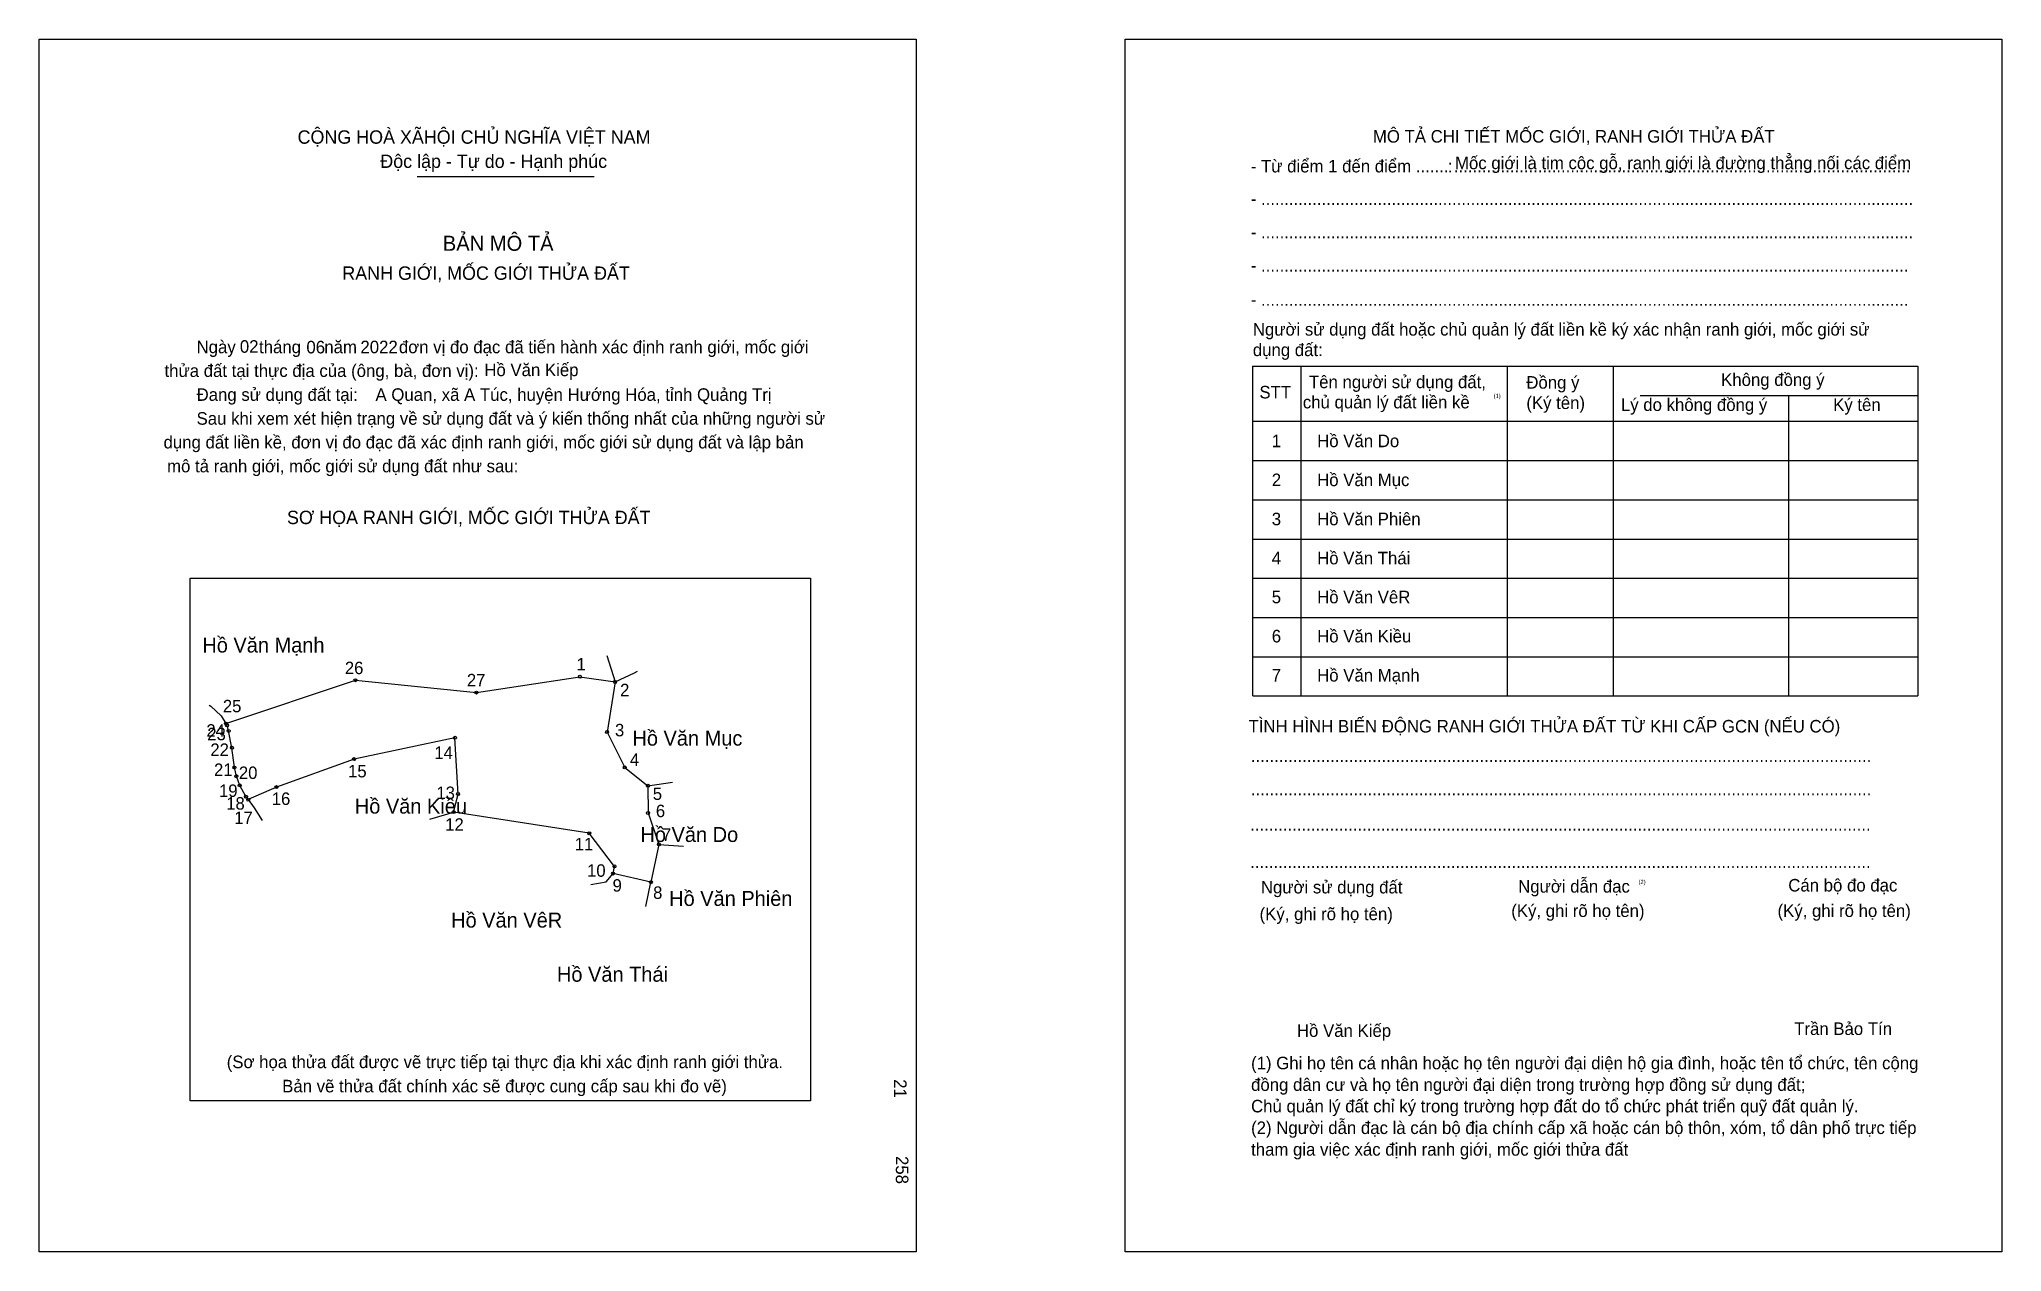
# Model space of a CAD drawing. Extents: x 547483 to 548707, y 1820988 to 1821744.
import ezdxf

# ---------------------------------------------------------------- set-up
doc = ezdxf.new("R2010")
doc.units = 0
for name, color, linetype in [('bmtKhungInTrang1', 7, 'Continuous'), ('bmtKhungInTrang2', 7, 'Continuous'), ('bmtNoiDung', 7, 'Continuous'), ('bmtTemplate', 7, 'Continuous'), ('CanhThua', 7, 'Continuous'), ('MocDinhThua', 7, 'Continuous'), ('RauThua', 7, 'Continuous'), ('SoHieuDinhThua', 7, 'Continuous'), ('TenChuLanCan', 7, 'Continuous')]:
    doc.layers.add(name, color=color, linetype=linetype)

msp = doc.modelspace()

# ---------------------------------------------------------------- linework, layer by layer
at = {"layer": 'bmtKhungInTrang1'}
msp.add_lwpolyline([(547483.2, 1821744), (548030.1, 1821744), (548030.1, 1820987.6), (547483.2, 1820987.6)], close=True, dxfattribs=at)
at = {"layer": 'bmtKhungInTrang2'}
msp.add_lwpolyline([(548160.5, 1821744), (548707.4, 1821744), (548707.4, 1820987.6), (548160.5, 1820987.6)], close=True, dxfattribs=at)
at = {"layer": 'bmtTemplate'}
for p, q in [((547718.8, 1821658.3), (547829.4, 1821658.3)), ((548270.2, 1821540), (548270.2, 1821334.3)), ((548398.8, 1821540), (548398.8, 1821334.3)), ((548465, 1821540.2), (548465, 1821334.3)), ((548655, 1821540), (548655, 1821334.3)), ((548481.8, 1821521.8), (548655, 1821521.8)), ((548240.2, 1821505.7), (548655, 1821505.7)), ((548240.2, 1821481.2), (548655, 1821481.2)), ((548240.2, 1821456.7), (548655, 1821456.7)), ((548240.2, 1821432.2), (548655, 1821432.2)), ((548240.2, 1821407.8), (548655, 1821407.8)), ((548240.2, 1821383.3), (548655, 1821383.3)), ((548240.2, 1821358.8), (548655, 1821358.8)), ((548240.2, 1821334.3), (548655, 1821334.3))]:
    msp.add_line(p, q, dxfattribs=at)
for points in [[(548239.9, 1821540), (548655, 1821540)], [(548239.9, 1821540), (548239.9, 1821334.3)], [(548574.3, 1821521.6), (548574.3, 1821334.3)]]:
    msp.add_lwpolyline(points, dxfattribs=at)
msp.add_lwpolyline([(547577.2, 1821081.8), (547577.2, 1821407.7), (547964.2, 1821407.7), (547964.2, 1821081.8)], close=True, dxfattribs=at)
at = {"layer": 'CanhThua'}
for p, q in [((547599.6, 1821317.1), (547680.4, 1821344.1)), ((547680.4, 1821344.1), (547755.9, 1821336.4)), ((547755.9, 1821336.4), (547820.4, 1821346.3)), ((547820.4, 1821346.3), (547842.4, 1821343)), ((547842.4, 1821343), (547837.4, 1821311.8)), ((547600.3, 1821316), (547599.6, 1821317.1)), ((547601.3, 1821312.5), (547600.3, 1821316)), ((547603.3, 1821302), (547601.3, 1821312.5)), ((547742.5, 1821308.2), (547679.5, 1821294.9)), ((547744.4, 1821273.1), (547742.5, 1821308.2)), ((547837.4, 1821311.8), (547848.4, 1821289.7)), ((547604.9, 1821289.6), (547603.3, 1821302)), ((547679.5, 1821294.9), (547631.1, 1821277.4)), ((547606.1, 1821284.2), (547604.9, 1821289.6)), ((547608.2, 1821278.5), (547606.1, 1821284.2)), ((547612.1, 1821271.5), (547608.2, 1821278.5)), ((547848.4, 1821289.7), (547862.8, 1821278.3)), ((547613.5, 1821269.6), (547612.1, 1821271.5)), ((547631.1, 1821277.4), (547613.5, 1821269.6)), ((547741.6, 1821261.8), (547744.4, 1821273.1)), ((547862.8, 1821278.3), (547862.9, 1821261.3)), ((547826.2, 1821248.6), (547741.6, 1821261.8)), ((547862.9, 1821261.3), (547869.7, 1821241.7)), ((547842, 1821228), (547826.2, 1821248.6)), ((547869.7, 1821241.7), (547864.7, 1821218.1)), ((547841.1, 1821223.5), (547842, 1821228)), ((547864.7, 1821218.1), (547841.1, 1821223.5))]:
    msp.add_line(p, q, dxfattribs=at)
at = {"layer": 'MocDinhThua'}
for centre in [(547680.4, 1821344.1), (547820.4, 1821346.3), (547842.4, 1821343), (547755.9, 1821336.4), (547599.6, 1821317.1), (547600.3, 1821316), (547601.3, 1821312.5), (547603.3, 1821302), (547742.5, 1821308.2), (547837.4, 1821311.8), (547679.5, 1821294.9), (547604.9, 1821289.6), (547606.1, 1821284.2), (547608.2, 1821278.5), (547848.4, 1821289.7), (547862.8, 1821278.3), (547612.1, 1821271.5), (547613.5, 1821269.6), (547631.1, 1821277.4), (547744.4, 1821273.1), (547741.6, 1821261.8), (547862.9, 1821261.3), (547826.2, 1821248.6), (547869.7, 1821241.7), (547841.1, 1821223.5), (547842, 1821228), (547864.7, 1821218.1)]:
    msp.add_circle(centre, 0.932, dxfattribs=at)
at = {"layer": 'RauThua'}
for p, q in [((547837.3, 1821359.5), (547842.4, 1821343)), ((547842.4, 1821343), (547854.5, 1821348.7)), ((547854.5, 1821348.7), (547856.3, 1821349.8)), ((547589.2, 1821328.6), (547590.2, 1821327.9)), ((547590.2, 1821327.9), (547596.6, 1821321.9)), ((547596.6, 1821321.9), (547599.6, 1821317.1)), ((547862.8, 1821278.3), (547878.2, 1821280.5)), ((547613.5, 1821269.6), (547617.3, 1821264.6)), ((547617.3, 1821264.6), (547622.3, 1821256.5)), ((547726.8, 1821257.4), (547741.6, 1821261.8)), ((547869.7, 1821241.7), (547885.1, 1821240.6)), ((547827.2, 1821216.7), (547836.9, 1821218.4)), ((547836.9, 1821218.4), (547841.1, 1821223.5)), ((547861.5, 1821202.9), (547864.7, 1821218.1))]:
    msp.add_line(p, q, dxfattribs=at)

# ---------------------------------------------------------------- texts
at = {"layer": 'bmtNoiDung'}
for s, height, p in [('02', 7.83, (547608.3, 1821548.4)), ('06', 7.83, (547649.8, 1821548)), ('2022', 7.83, (547683.5, 1821548.1)), ('Hồ Văn Kiếp', 7.825, (547760.8, 1821533.8)), ('A Quan, xã A Túc, huyện Hướng Hóa, tỉnh Quảng Trị', 7.825, (547692.9, 1821518.4)), ('1', 7.83, (548252, 1821489.5)), ('Hồ Văn Do ', 7.83, (548280.3, 1821489.5)), ('2', 7.83, (548252, 1821465.2)), ('Hồ Văn Mục ', 7.825, (548280.3, 1821465.2)), ('3', 7.83, (548252, 1821440.8)), ('Hồ Văn Phiên ', 7.825, (548280.3, 1821440.8)), ('4', 7.83, (548252, 1821416.4)), ('Hồ Văn Thái ', 7.825, (548280.3, 1821416.4)), ('5', 7.83, (548252, 1821392.1)), ('Hồ Văn VêR ', 7.825, (548280.3, 1821392.1)), ('Hồ Văn Kiều ', 7.825, (548280.3, 1821367.7)), ('6', 7.83, (548252, 1821367.7)), ('Hồ Văn Mạnh ', 7.825, (548280.3, 1821343.3)), ('7', 7.83, (548252, 1821343.3)), ('Hồ Văn Kiếp', 7.825, (548267.7, 1821121.6))]:
    msp.add_text(s, height=height, dxfattribs=at).set_placement(p)
for s, p in [('21', (548016.4, 1821095.2)), ('258', (548017.5, 1821047.3))]:
    msp.add_text(s, height=7.83, rotation=270, dxfattribs=at).set_placement(p)
at = {"layer": 'bmtTemplate'}
for s, height, p in [('CỘNG HOÀ XÃHỘI CHỦ NGHĨA VIỆT NAM', 8.347, (547644.3, 1821678.8)), ('MÔ TẢ CHI TIẾT MỐC GIỚI, RANH GIỚI THỬA ĐẤT', 7.822, (548315.1, 1821679.5)), ('Độc lập - Tự do - Hạnh phúc', 8.347, (547695.9, 1821663.7)), ('Mốc giới là tim cộc gỗ, ranh giới là đường thẳng nối các điểm', 7.822, (548366.3, 1821662.9)), ('- Từ điểm 1 đến điểm .......', 7.822, (548238.9, 1821660.9)), (':', 7.82, (548361.8, 1821660.9)), ('..................................................................................................', 7.822, (548365.6, 1821660.9)), ('- ............................................................................................................................................', 7.8221, (548238.9, 1821640.6)), ('BẢN MÔ TẢ', 9.39, (547734.9, 1821612)), ('- ............................................................................................................................................', 7.8221, (548238.9, 1821619.8)), ('RANH GIỚI, MỐC GIỚI THỬA ĐẤT', 8.347, (547672.2, 1821593.9)), ('- ...........................................................................................................................................', 7.8221, (548238.9, 1821599)), ('- ...........................................................................................................................................', 7.8221, (548238.9, 1821577.7)), ('Người sử dụng đất hoặc chủ quản lý đất liền kề ký xác nhận ranh giới, mốc giới sử', 7.822, (548240.2, 1821559.1)), ('Ngày     tháng     năm         đơn vị đo đạc đã tiến hành xác định ranh giới, mốc giới ', 7.825, (547581.3, 1821548.1)), ('dụng đất:', 7.82, (548240.2, 1821546.3)), ('thửa đất tại thực địa của (ông, bà, đơn vị):', 7.825, (547561.3, 1821533.3)), ('Không đồng ý', 7.822, (548532.3, 1821527.7)), ('Đang sử dụng đất tại:', 7.825, (547581.3, 1821518.4)), ('STT', 7.82, (548244.3, 1821519.9)), ('Tên người sử dụng đất,', 7.822, (548275.2, 1821526.3)), ('Đồng ý', 7.82, (548410.8, 1821526)), ('Sau khi xem xét hiện trạng về sử dụng đất và ý kiến thống nhất của những người sử ', 7.825, (547581.3, 1821503.5)), ('chủ quản lý đất liền kề', 7.822, (548271.4, 1821513.7)), ('(1)', 2.61, (548390.4, 1821520.2)), ('(Ký tên)', 7.82, (548410.8, 1821513.3)), ('Lý do không đồng ý', 7.822, (548469.8, 1821512.1)), ('Ký tên', 7.82, (548602.2, 1821512.1)), ('dụng đất liền kề, đơn vị đo đạc đã xác định ranh giới, mốc giới sử dụng đất và lập bản', 7.825, (547560.7, 1821488.7)), ('mô tả ranh giới, mốc giới sử dụng đất như sau:', 7.825, (547562.9, 1821473.8)), ('SƠ HỌA RANH GIỚI, MỐC GIỚI THỬA ĐẤT', 8.347, (547637.7, 1821441.5)), ('TÌNH HÌNH BIẾN ĐỘNG RANH GIỚI THỬA ĐẤT TỪ KHI CẤP GCN (NẾU CÓ)', 7.822, (548237.5, 1821311.5)), ('.....................................................................................................................................', 7.8338, (548238.9, 1821293.1)), ('.....................................................................................................................................', 7.8338, (548238.9, 1821272.3)), ('.....................................................................................................................................', 7.8338, (548238.5, 1821250.2)), ('.....................................................................................................................................', 7.8338, (548238.5, 1821227)), ('Người sử dụng đất', 7.822, (548245.2, 1821211.1)), ('Người dẫn đạc', 7.822, (548405.7, 1821211.6)), ('(2)', 2.61, (548480.8, 1821217)), ('Cán bộ đo đạc', 7.822, (548574.2, 1821212.3)), ('(Ký, ghi rõ họ tên)', 7.822, (548244.4, 1821194.4)), ('(Ký, ghi rõ họ tên)', 7.822, (548401.4, 1821196.4)), ('(Ký, ghi rõ họ tên)', 7.822, (548567.5, 1821196.4)), ('Trần Bảo Tín', 7.822, (548577.9, 1821122.8)), ('(Sơ họa thửa đất được vẽ trực tiếp tại thực địa khi xác định ranh giới thửa.', 7.825, (547600.1, 1821102.1)), ('(1) Ghi họ tên cá nhân hoặc họ tên người đại diện hộ gia đình, hoặc tên tổ chức, tên cộng', 7.822, (548239.1, 1821101.4)), ('Bản vẽ thửa đất chính xác sẽ được cung cấp sau khi đo vẽ)', 7.825, (547634.7, 1821087)), ('đồng dân cư và họ tên người đại diện trong trường hợp đồng sử dụng đất;', 7.822, (548239.1, 1821087.9)), ('Chủ quản lý đất chỉ ký trong trường hợp đất do tổ chức phát triển quỹ đất quản lý.', 7.822, (548239.1, 1821074.5)), ('(2) Người dẫn đạc là cán bộ địa chính cấp xã hoặc cán bộ thôn, xóm, tổ dân phố trực tiếp', 7.822, (548239.1, 1821061)), ('tham gia việc xác định ranh giới, mốc giới thửa đất', 7.822, (548239.1, 1821047.5))]:
    msp.add_text(s, height=height, dxfattribs=at).set_placement(p)
at = {"layer": 'SoHieuDinhThua'}
for s, p in [('26', (547673.8, 1821347.9)), ('1', (547818.3, 1821350.2)), ('27', (547749.9, 1821340.3)), ('2', (547845.5, 1821334.1)), ('25', (547597.7, 1821324.1)), ('24', (547587.4, 1821308.9)), ('3', (547842.3, 1821309.1)), ('23', (547588, 1821306.7)), ('22', (547589.9, 1821296.9)), ('21', (547592.2, 1821284.4)), ('15', (547675.8, 1821283.5)), ('14', (547729.6, 1821295)), ('4', (547851.6, 1821290.7)), ('19', (547595.3, 1821271.3)), ('20', (547607.7, 1821282.5)), ('18', (547599.8, 1821263.4)), ('16', (547628.2, 1821266.3)), ('13', (547730.9, 1821270)), ('5', (547865.9, 1821269.4)), ('6', (547867.8, 1821258.7)), ('17', (547604.8, 1821254.4)), ('12', (547736.4, 1821250.2)), ('11', (547817.2, 1821238)), ('7', (547871.6, 1821243.9)), ('10', (547824.9, 1821221.5)), ('9', (547840.8, 1821212.2)), ('8', (547866.1, 1821207.7))]:
    msp.add_text(s, height=7.77, dxfattribs=at).set_placement(p)
at = {"layer": 'TenChuLanCan'}
for s, p in [('Hồ Văn Mạnh', (547584.9, 1821361.4)), ('Hồ Văn Mục', (547853.2, 1821303.3)), ('Hồ Văn Kiều', (547680, 1821260.9)), ('Hồ Văn Do', (547858.2, 1821243.2)), ('Hồ Văn Phiên', (547876.1, 1821203.3)), ('Hồ Văn VêR', (547740.1, 1821189.8)), ('Hồ Văn Thái', (547806.1, 1821156))]:
    msp.add_text(s, height=9.32, dxfattribs=at).set_placement(p)

doc.saveas('drawing.dxf')
